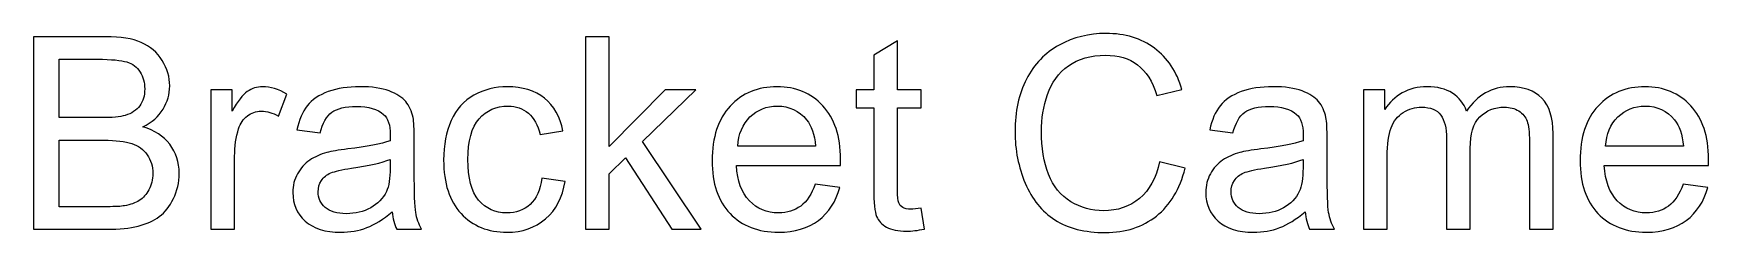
# Model space of a CAD drawing. Header units: centimetres. Extents: x -8.5 to 8.5, y -5.7 to 12.8.
# Drawn here: x -5.13 to 0.14, y 12.21 to 12.83 of the extents above; entities that cross this region are included whole.
import ezdxf

# ---------------------------------------------------------------- set-up
doc = ezdxf.new("R2010")
doc.units = ezdxf.units.CM
doc.header["$MEASUREMENT"] = 0
doc.layers.add('Visible', color=7, linetype='Continuous')

msp = doc.modelspace()

# ---------------------------------------------------------------- linework, layer by layer
at = {"layer": 'Visible', "color": 250}
for points, knots in [([(-5.12933, 12.21795), (-5.12933, 12.21795), (-5.12933, 12.82417), (-5.12933, 12.82417), (-5.12933, 12.82417), (-4.90186, 12.82417), (-4.90186, 12.82417), (-4.85558, 12.82417), (-4.81846, 12.8181), (-4.79038, 12.80582), (-4.76244, 12.79354), (-4.74057, 12.77464), (-4.72477, 12.74909), (-4.70882, 12.72369), (-4.70092, 12.69702), (-4.70092, 12.66908), (-4.70092, 12.64326), (-4.70797, 12.61885), (-4.72194, 12.59599), (-4.73591, 12.57313), (-4.75708, 12.55464), (-4.78544, 12.54053), (-4.74875, 12.52981), (-4.72053, 12.51146), (-4.70092, 12.4855), (-4.68116, 12.45967), (-4.67128, 12.42905), (-4.67128, 12.39378), (-4.67128, 12.36527), (-4.67735, 12.33888), (-4.68935, 12.31447), (-4.70134, 12.29006), (-4.71616, 12.27129), (-4.7338, 12.25803), (-4.75144, 12.2449), (-4.77359, 12.23488), (-4.80012, 12.22811), (-4.82679, 12.22134), (-4.85939, 12.21795), (-4.89805, 12.21795), (-4.89805, 12.21795), (-5.12933, 12.21795), (-5.12933, 12.21795)], [0, 0, 0, 0, 0.0714286, 0.0714286, 0.0714286, 0.1428571, 0.1428571, 0.1428571, 0.2142857, 0.2142857, 0.2142857, 0.2857143, 0.2857143, 0.2857143, 0.3571429, 0.3571429, 0.3571429, 0.4285714, 0.4285714, 0.4285714, 0.5, 0.5, 0.5, 0.5714286, 0.5714286, 0.5714286, 0.6428571, 0.6428571, 0.6428571, 0.7142857, 0.7142857, 0.7142857, 0.7857143, 0.7857143, 0.7857143, 0.8571429, 0.8571429, 0.8571429, 0.9285714, 0.9285714, 0.9285714, 1, 1, 1, 1]), ([(-3.39408, 12.21795), (-3.39408, 12.21795), (-3.39408, 12.82417), (-3.39408, 12.82417), (-3.39408, 12.82417), (-3.31957, 12.82417), (-3.31957, 12.82417), (-3.31957, 12.82417), (-3.31957, 12.47887), (-3.31957, 12.47887), (-3.31957, 12.47887), (-3.14346, 12.65737), (-3.14346, 12.65737), (-3.14346, 12.65737), (-3.04723, 12.65737), (-3.04723, 12.65737), (-3.04723, 12.65737), (-3.21487, 12.49411), (-3.21487, 12.49411), (-3.21487, 12.49411), (-3.03029, 12.21795), (-3.03029, 12.21795), (-3.03029, 12.21795), (-3.12201, 12.21795), (-3.12201, 12.21795), (-3.12201, 12.21795), (-3.26792, 12.44246), (-3.26792, 12.44246), (-3.26792, 12.44246), (-3.31957, 12.39222), (-3.31957, 12.39222), (-3.31957, 12.39222), (-3.31957, 12.21795), (-3.31957, 12.21795), (-3.31957, 12.21795), (-3.39408, 12.21795), (-3.39408, 12.21795)], [0, 0, 0, 0, 0.0833333, 0.0833333, 0.0833333, 0.1666667, 0.1666667, 0.1666667, 0.25, 0.25, 0.25, 0.3333333, 0.3333333, 0.3333333, 0.4166667, 0.4166667, 0.4166667, 0.5, 0.5, 0.5, 0.5833333, 0.5833333, 0.5833333, 0.6666667, 0.6666667, 0.6666667, 0.75, 0.75, 0.75, 0.8333333, 0.8333333, 0.8333333, 0.9166667, 0.9166667, 0.9166667, 1, 1, 1, 1]), ([(-2.33842, 12.28441), (-2.33842, 12.28441), (-2.32826, 12.21866), (-2.32826, 12.21866), (-2.34914, 12.21428), (-2.36791, 12.21202), (-2.38428, 12.21202), (-2.41123, 12.21202), (-2.43211, 12.21626), (-2.44707, 12.22486), (-2.46189, 12.23347), (-2.47233, 12.24462), (-2.4784, 12.25859), (-2.48447, 12.27256), (-2.48743, 12.30191), (-2.48743, 12.34664), (-2.48743, 12.34664), (-2.48743, 12.5998), (-2.48743, 12.5998), (-2.48743, 12.5998), (-2.54246, 12.5998), (-2.54246, 12.5998), (-2.54246, 12.5998), (-2.54246, 12.65737), (-2.54246, 12.65737), (-2.54246, 12.65737), (-2.48743, 12.65737), (-2.48743, 12.65737), (-2.48743, 12.65737), (-2.48743, 12.76603), (-2.48743, 12.76603), (-2.48743, 12.76603), (-2.41292, 12.81076), (-2.41292, 12.81076), (-2.41292, 12.81076), (-2.41292, 12.65737), (-2.41292, 12.65737), (-2.41292, 12.65737), (-2.33842, 12.65737), (-2.33842, 12.65737), (-2.33842, 12.65737), (-2.33842, 12.5998), (-2.33842, 12.5998), (-2.33842, 12.5998), (-2.41292, 12.5998), (-2.41292, 12.5998), (-2.41292, 12.5998), (-2.41292, 12.34241), (-2.41292, 12.34241), (-2.41292, 12.3211), (-2.41165, 12.30741), (-2.40897, 12.30135), (-2.40643, 12.29528), (-2.4022, 12.29048), (-2.39627, 12.28681), (-2.39034, 12.28328), (-2.38188, 12.28145), (-2.37087, 12.28145), (-2.36269, 12.28145), (-2.35182, 12.28244), (-2.33842, 12.28441)], [0, 0, 0, 0, 0.05, 0.05, 0.05, 0.1, 0.1, 0.1, 0.15, 0.15, 0.15, 0.2, 0.2, 0.2, 0.25, 0.25, 0.25, 0.3, 0.3, 0.3, 0.35, 0.35, 0.35, 0.4, 0.4, 0.4, 0.45, 0.45, 0.45, 0.5, 0.5, 0.5, 0.55, 0.55, 0.55, 0.6, 0.6, 0.6, 0.65, 0.65, 0.65, 0.7, 0.7, 0.7, 0.75, 0.75, 0.75, 0.8, 0.8, 0.8, 0.85, 0.85, 0.85, 0.9, 0.9, 0.9, 0.95, 0.95, 0.95, 1, 1, 1, 1]), ([(-1.58855, 12.43061), (-1.58855, 12.43061), (-1.50812, 12.41029), (-1.50812, 12.41029), (-1.52491, 12.34439), (-1.55511, 12.29429), (-1.59871, 12.25972), (-1.64232, 12.22515), (-1.69566, 12.20779), (-1.75874, 12.20779), (-1.82393, 12.20779), (-1.87699, 12.22105), (-1.91791, 12.24772), (-1.95883, 12.27425), (-1.98988, 12.31278), (-2.01118, 12.36315), (-2.03249, 12.41367), (-2.04322, 12.46772), (-2.04322, 12.52557), (-2.04322, 12.58865), (-2.03122, 12.64368), (-2.00709, 12.69067), (-1.98296, 12.73766), (-1.94867, 12.77337), (-1.90422, 12.79778), (-1.85977, 12.82219), (-1.81081, 12.83433), (-1.75747, 12.83433), (-1.69679, 12.83433), (-1.64585, 12.81894), (-1.60464, 12.78804), (-1.5633, 12.75714), (-1.53451, 12.71382), (-1.51828, 12.65794), (-1.51828, 12.65794), (-1.59702, 12.63931), (-1.59702, 12.63931), (-1.61099, 12.68334), (-1.63145, 12.71551), (-1.65812, 12.73555), (-1.68479, 12.75573), (-1.71838, 12.76575), (-1.75888, 12.76575), (-1.8053, 12.76575), (-1.84425, 12.7546), (-1.87543, 12.7323), (-1.90662, 12.71001), (-1.92863, 12.67995), (-1.94119, 12.64241), (-1.95389, 12.60474), (-1.96024, 12.56593), (-1.96024, 12.526), (-1.96024, 12.47449), (-1.95276, 12.42948), (-1.93781, 12.39109), (-1.92285, 12.35257), (-1.89956, 12.32392), (-1.86796, 12.30487), (-1.83635, 12.28582), (-1.8022, 12.27637), (-1.76537, 12.27637), (-1.72049, 12.27637), (-1.68268, 12.28935), (-1.65163, 12.31518), (-1.62059, 12.34114), (-1.59956, 12.37952), (-1.58855, 12.43061)], [0, 0, 0, 0, 0.0454545, 0.0454545, 0.0454545, 0.0909091, 0.0909091, 0.0909091, 0.1363636, 0.1363636, 0.1363636, 0.1818182, 0.1818182, 0.1818182, 0.2272727, 0.2272727, 0.2272727, 0.2727273, 0.2727273, 0.2727273, 0.3181818, 0.3181818, 0.3181818, 0.3636364, 0.3636364, 0.3636364, 0.4090909, 0.4090909, 0.4090909, 0.4545455, 0.4545455, 0.4545455, 0.5, 0.5, 0.5, 0.5454545, 0.5454545, 0.5454545, 0.5909091, 0.5909091, 0.5909091, 0.6363636, 0.6363636, 0.6363636, 0.6818182, 0.6818182, 0.6818182, 0.7272727, 0.7272727, 0.7272727, 0.7727273, 0.7727273, 0.7727273, 0.8181818, 0.8181818, 0.8181818, 0.8636364, 0.8636364, 0.8636364, 0.9090909, 0.9090909, 0.9090909, 0.9545455, 0.9545455, 0.9545455, 1, 1, 1, 1]), ([(-5.0489, 12.56932), (-5.0489, 12.56932), (-4.91781, 12.56932), (-4.91781, 12.56932), (-4.88225, 12.56932), (-4.85671, 12.57172), (-4.84132, 12.57637), (-4.82086, 12.58244), (-4.80548, 12.5926), (-4.79518, 12.60671), (-4.78488, 12.62082), (-4.77966, 12.63846), (-4.77966, 12.65977), (-4.77966, 12.67995), (-4.78446, 12.69773), (-4.79419, 12.71297), (-4.80379, 12.72835), (-4.81762, 12.73893), (-4.83554, 12.74458), (-4.85346, 12.75022), (-4.88422, 12.75305), (-4.92768, 12.75305), (-4.92768, 12.75305), (-5.0489, 12.75305), (-5.0489, 12.75305), (-5.0489, 12.75305), (-5.0489, 12.56932), (-5.0489, 12.56932)], [0, 0, 0, 0, 0.1111111, 0.1111111, 0.1111111, 0.2222222, 0.2222222, 0.2222222, 0.3333333, 0.3333333, 0.3333333, 0.4444444, 0.4444444, 0.4444444, 0.5555556, 0.5555556, 0.5555556, 0.6666667, 0.6666667, 0.6666667, 0.7777778, 0.7777778, 0.7777778, 0.8888889, 0.8888889, 0.8888889, 1, 1, 1, 1]), ([(-4.57138, 12.21795), (-4.57138, 12.21795), (-4.57138, 12.65737), (-4.57138, 12.65737), (-4.57138, 12.65737), (-4.50449, 12.65737), (-4.50449, 12.65737), (-4.50449, 12.65737), (-4.50449, 12.59006), (-4.50449, 12.59006), (-4.48742, 12.62125), (-4.47161, 12.64185), (-4.45708, 12.65173), (-4.44254, 12.66175), (-4.4266, 12.66669), (-4.40924, 12.66669), (-4.38412, 12.66669), (-4.35858, 12.65878), (-4.33262, 12.64312), (-4.33262, 12.64312), (-4.35914, 12.5744), (-4.35914, 12.5744), (-4.37721, 12.58456), (-4.39527, 12.58964), (-4.41333, 12.58964), (-4.42956, 12.58964), (-4.44409, 12.5847), (-4.45693, 12.57496), (-4.46978, 12.56523), (-4.47895, 12.55168), (-4.48445, 12.53432), (-4.49278, 12.50793), (-4.49687, 12.47901), (-4.49687, 12.44754), (-4.49687, 12.44754), (-4.49687, 12.21795), (-4.49687, 12.21795), (-4.49687, 12.21795), (-4.57138, 12.21795), (-4.57138, 12.21795)], [0, 0, 0, 0, 0.0769231, 0.0769231, 0.0769231, 0.1538462, 0.1538462, 0.1538462, 0.2307692, 0.2307692, 0.2307692, 0.3076923, 0.3076923, 0.3076923, 0.3846154, 0.3846154, 0.3846154, 0.4615385, 0.4615385, 0.4615385, 0.5384615, 0.5384615, 0.5384615, 0.6153846, 0.6153846, 0.6153846, 0.6923077, 0.6923077, 0.6923077, 0.7692308, 0.7692308, 0.7692308, 0.8461538, 0.8461538, 0.8461538, 0.9230769, 0.9230769, 0.9230769, 1, 1, 1, 1]), ([(-4.00157, 12.27298), (-4.02923, 12.24942), (-4.0559, 12.23291), (-4.08144, 12.22317), (-4.10698, 12.21343), (-4.13435, 12.20864), (-4.16371, 12.20864), (-4.21197, 12.20864), (-4.24908, 12.22035), (-4.27504, 12.24391), (-4.30101, 12.26734), (-4.31399, 12.2974), (-4.31399, 12.33394), (-4.31399, 12.35539), (-4.30905, 12.37501), (-4.29931, 12.39279), (-4.28944, 12.41057), (-4.2766, 12.42468), (-4.26079, 12.4354), (-4.24485, 12.44613), (-4.22707, 12.45431), (-4.20717, 12.45982), (-4.19249, 12.46363), (-4.17034, 12.46729), (-4.14085, 12.47096), (-4.08073, 12.47802), (-4.03628, 12.48663), (-4.00792, 12.4965), (-4.00764, 12.50666), (-4.0075, 12.51316), (-4.0075, 12.51584), (-4.0075, 12.54603), (-4.01455, 12.56734), (-4.02866, 12.57976), (-4.04771, 12.59655), (-4.07608, 12.60488), (-4.11361, 12.60488), (-4.14875, 12.60488), (-4.17471, 12.59867), (-4.19136, 12.58639), (-4.20816, 12.57412), (-4.22043, 12.55238), (-4.22848, 12.52106), (-4.22848, 12.52106), (-4.30129, 12.53122), (-4.30129, 12.53122), (-4.29466, 12.5624), (-4.28379, 12.58766), (-4.26855, 12.60685), (-4.25331, 12.62604), (-4.2313, 12.64072), (-4.20251, 12.65116), (-4.17387, 12.66146), (-4.14042, 12.66669), (-4.1026, 12.66669), (-4.06507, 12.66669), (-4.03445, 12.66231), (-4.01088, 12.65342), (-3.98746, 12.64453), (-3.9701, 12.63352), (-3.95909, 12.62012), (-3.94809, 12.60671), (-3.94033, 12.58978), (-3.93581, 12.56932), (-3.93341, 12.55662), (-3.93214, 12.53376), (-3.93214, 12.50088), (-3.93214, 12.50088), (-3.93214, 12.4021), (-3.93214, 12.4021), (-3.93214, 12.3331), (-3.93059, 12.28949), (-3.92749, 12.27101), (-3.92452, 12.25252), (-3.91831, 12.23488), (-3.90928, 12.21795), (-3.90928, 12.21795), (-3.98718, 12.21795), (-3.98718, 12.21795), (-3.99465, 12.23361), (-3.99945, 12.25196), (-4.00157, 12.27298)], [0, 0, 0, 0, 0.037037, 0.037037, 0.037037, 0.0740741, 0.0740741, 0.0740741, 0.1111111, 0.1111111, 0.1111111, 0.1481481, 0.1481481, 0.1481481, 0.1851852, 0.1851852, 0.1851852, 0.2222222, 0.2222222, 0.2222222, 0.2592593, 0.2592593, 0.2592593, 0.2962963, 0.2962963, 0.2962963, 0.3333333, 0.3333333, 0.3333333, 0.3703704, 0.3703704, 0.3703704, 0.4074074, 0.4074074, 0.4074074, 0.4444444, 0.4444444, 0.4444444, 0.4814815, 0.4814815, 0.4814815, 0.5185185, 0.5185185, 0.5185185, 0.5555556, 0.5555556, 0.5555556, 0.5925926, 0.5925926, 0.5925926, 0.6296296, 0.6296296, 0.6296296, 0.6666667, 0.6666667, 0.6666667, 0.7037037, 0.7037037, 0.7037037, 0.7407407, 0.7407407, 0.7407407, 0.7777778, 0.7777778, 0.7777778, 0.8148148, 0.8148148, 0.8148148, 0.8518519, 0.8518519, 0.8518519, 0.8888889, 0.8888889, 0.8888889, 0.9259259, 0.9259259, 0.9259259, 0.962963, 0.962963, 0.962963, 1, 1, 1, 1]), ([(-3.53068, 12.37882), (-3.53068, 12.37882), (-3.45787, 12.36866), (-3.45787, 12.36866), (-3.46591, 12.31856), (-3.48623, 12.27947), (-3.51911, 12.25111), (-3.55199, 12.22275), (-3.59249, 12.20864), (-3.64032, 12.20864), (-3.70029, 12.20864), (-3.74856, 12.22825), (-3.78496, 12.26748), (-3.82151, 12.30671), (-3.83971, 12.36287), (-3.83971, 12.43597), (-3.83971, 12.48338), (-3.83181, 12.52473), (-3.81615, 12.56029), (-3.80048, 12.59571), (-3.77664, 12.62238), (-3.74446, 12.64001), (-3.71243, 12.6578), (-3.67758, 12.66669), (-3.63976, 12.66669), (-3.5922, 12.66669), (-3.55312, 12.65469), (-3.52292, 12.63056), (-3.49258, 12.60643), (-3.47311, 12.57214), (-3.46464, 12.52783), (-3.46464, 12.52783), (-3.53661, 12.51682), (-3.53661, 12.51682), (-3.54352, 12.54632), (-3.55566, 12.56847), (-3.57329, 12.58343), (-3.59079, 12.59825), (-3.61196, 12.60572), (-3.63679, 12.60572), (-3.67433, 12.60572), (-3.70481, 12.59232), (-3.72838, 12.56551), (-3.7518, 12.53856), (-3.76351, 12.49622), (-3.76351, 12.43808), (-3.76351, 12.3791), (-3.75222, 12.33634), (-3.72965, 12.30967), (-3.70693, 12.283), (-3.67743, 12.2696), (-3.64117, 12.2696), (-3.61182, 12.2696), (-3.58741, 12.27849), (-3.56793, 12.29641), (-3.54832, 12.31419), (-3.5359, 12.3417), (-3.53068, 12.37882)], [0, 0, 0, 0, 0.0526316, 0.0526316, 0.0526316, 0.1052632, 0.1052632, 0.1052632, 0.1578947, 0.1578947, 0.1578947, 0.2105263, 0.2105263, 0.2105263, 0.2631579, 0.2631579, 0.2631579, 0.3157895, 0.3157895, 0.3157895, 0.3684211, 0.3684211, 0.3684211, 0.4210526, 0.4210526, 0.4210526, 0.4736842, 0.4736842, 0.4736842, 0.5263158, 0.5263158, 0.5263158, 0.5789474, 0.5789474, 0.5789474, 0.6315789, 0.6315789, 0.6315789, 0.6842105, 0.6842105, 0.6842105, 0.7368421, 0.7368421, 0.7368421, 0.7894737, 0.7894737, 0.7894737, 0.8421053, 0.8421053, 0.8421053, 0.8947368, 0.8947368, 0.8947368, 0.9473684, 0.9473684, 0.9473684, 1, 1, 1, 1]), ([(-2.6713, 12.36019), (-2.6713, 12.36019), (-2.59425, 12.35003), (-2.59425, 12.35003), (-2.60625, 12.3053), (-2.62868, 12.27044), (-2.66142, 12.24575), (-2.69416, 12.22105), (-2.73593, 12.20864), (-2.78687, 12.20864), (-2.85093, 12.20864), (-2.90173, 12.22839), (-2.93927, 12.2679), (-2.97681, 12.30727), (-2.99557, 12.36273), (-2.99557, 12.43399), (-2.99557, 12.50765), (-2.97666, 12.56494), (-2.93871, 12.60558), (-2.90075, 12.64637), (-2.8515, 12.66669), (-2.79096, 12.66669), (-2.7324, 12.66669), (-2.68456, 12.64679), (-2.64745, 12.60685), (-2.61034, 12.56692), (-2.59171, 12.51076), (-2.59171, 12.43837), (-2.59171, 12.43399), (-2.59185, 12.42736), (-2.59213, 12.41861), (-2.59213, 12.41861), (-2.91937, 12.41861), (-2.91937, 12.41861), (-2.91655, 12.37049), (-2.903, 12.33352), (-2.87845, 12.30798), (-2.85404, 12.28244), (-2.82342, 12.2696), (-2.78687, 12.2696), (-2.75963, 12.2696), (-2.73635, 12.27679), (-2.71716, 12.29119), (-2.69783, 12.30558), (-2.68259, 12.32858), (-2.6713, 12.36019)], [0, 0, 0, 0, 0.0666667, 0.0666667, 0.0666667, 0.1333333, 0.1333333, 0.1333333, 0.2, 0.2, 0.2, 0.2666667, 0.2666667, 0.2666667, 0.3333333, 0.3333333, 0.3333333, 0.4, 0.4, 0.4, 0.4666667, 0.4666667, 0.4666667, 0.5333333, 0.5333333, 0.5333333, 0.6, 0.6, 0.6, 0.6666667, 0.6666667, 0.6666667, 0.7333333, 0.7333333, 0.7333333, 0.8, 0.8, 0.8, 0.8666667, 0.8666667, 0.8666667, 0.9333333, 0.9333333, 0.9333333, 1, 1, 1, 1]), ([(-1.13121, 12.27298), (-1.15887, 12.24942), (-1.18554, 12.23291), (-1.21108, 12.22317), (-1.23662, 12.21343), (-1.26399, 12.20864), (-1.29335, 12.20864), (-1.34161, 12.20864), (-1.37872, 12.22035), (-1.40468, 12.24391), (-1.43065, 12.26734), (-1.44363, 12.2974), (-1.44363, 12.33394), (-1.44363, 12.35539), (-1.43869, 12.37501), (-1.42895, 12.39279), (-1.41908, 12.41057), (-1.40624, 12.42468), (-1.39043, 12.4354), (-1.37449, 12.44613), (-1.35671, 12.45431), (-1.33681, 12.45982), (-1.32213, 12.46363), (-1.29998, 12.46729), (-1.27049, 12.47096), (-1.21037, 12.47802), (-1.16592, 12.48663), (-1.13756, 12.4965), (-1.13728, 12.50666), (-1.13714, 12.51316), (-1.13714, 12.51584), (-1.13714, 12.54603), (-1.14419, 12.56734), (-1.1583, 12.57976), (-1.17735, 12.59655), (-1.20572, 12.60488), (-1.24325, 12.60488), (-1.27839, 12.60488), (-1.30435, 12.59867), (-1.321, 12.58639), (-1.3378, 12.57412), (-1.35007, 12.55238), (-1.35812, 12.52106), (-1.35812, 12.52106), (-1.43093, 12.53122), (-1.43093, 12.53122), (-1.4243, 12.5624), (-1.41343, 12.58766), (-1.39819, 12.60685), (-1.38295, 12.62604), (-1.36094, 12.64072), (-1.33215, 12.65116), (-1.30351, 12.66146), (-1.27006, 12.66669), (-1.23224, 12.66669), (-1.19471, 12.66669), (-1.16409, 12.66231), (-1.14052, 12.65342), (-1.1171, 12.64453), (-1.09974, 12.63352), (-1.08873, 12.62012), (-1.07773, 12.60671), (-1.06997, 12.58978), (-1.06545, 12.56932), (-1.06305, 12.55662), (-1.06178, 12.53376), (-1.06178, 12.50088), (-1.06178, 12.50088), (-1.06178, 12.4021), (-1.06178, 12.4021), (-1.06178, 12.3331), (-1.06023, 12.28949), (-1.05713, 12.27101), (-1.05416, 12.25252), (-1.04795, 12.23488), (-1.03892, 12.21795), (-1.03892, 12.21795), (-1.11682, 12.21795), (-1.11682, 12.21795), (-1.12429, 12.23361), (-1.12909, 12.25196), (-1.13121, 12.27298)], [0, 0, 0, 0, 0.037037, 0.037037, 0.037037, 0.0740741, 0.0740741, 0.0740741, 0.1111111, 0.1111111, 0.1111111, 0.1481481, 0.1481481, 0.1481481, 0.1851852, 0.1851852, 0.1851852, 0.2222222, 0.2222222, 0.2222222, 0.2592593, 0.2592593, 0.2592593, 0.2962963, 0.2962963, 0.2962963, 0.3333333, 0.3333333, 0.3333333, 0.3703704, 0.3703704, 0.3703704, 0.4074074, 0.4074074, 0.4074074, 0.4444444, 0.4444444, 0.4444444, 0.4814815, 0.4814815, 0.4814815, 0.5185185, 0.5185185, 0.5185185, 0.5555556, 0.5555556, 0.5555556, 0.5925926, 0.5925926, 0.5925926, 0.6296296, 0.6296296, 0.6296296, 0.6666667, 0.6666667, 0.6666667, 0.7037037, 0.7037037, 0.7037037, 0.7407407, 0.7407407, 0.7407407, 0.7777778, 0.7777778, 0.7777778, 0.8148148, 0.8148148, 0.8148148, 0.8518519, 0.8518519, 0.8518519, 0.8888889, 0.8888889, 0.8888889, 0.9259259, 0.9259259, 0.9259259, 0.962963, 0.962963, 0.962963, 1, 1, 1, 1]), ([(-0.94734, 12.21795), (-0.94734, 12.21795), (-0.94734, 12.65737), (-0.94734, 12.65737), (-0.94734, 12.65737), (-0.88045, 12.65737), (-0.88045, 12.65737), (-0.88045, 12.65737), (-0.88045, 12.59528), (-0.88045, 12.59528), (-0.86677, 12.61673), (-0.84842, 12.63409), (-0.82556, 12.64707), (-0.8027, 12.66019), (-0.77674, 12.66669), (-0.74753, 12.66669), (-0.71507, 12.66669), (-0.6884, 12.65991), (-0.66766, 12.64651), (-0.64691, 12.63296), (-0.63224, 12.61419), (-0.62377, 12.58992), (-0.58878, 12.64114), (-0.54348, 12.66669), (-0.4876, 12.66669), (-0.44385, 12.66669), (-0.41013, 12.65469), (-0.3867, 12.63056), (-0.36314, 12.60643), (-0.35128, 12.56932), (-0.35128, 12.51922), (-0.35128, 12.51922), (-0.35128, 12.21795), (-0.35128, 12.21795), (-0.35128, 12.21795), (-0.42579, 12.21795), (-0.42579, 12.21795), (-0.42579, 12.21795), (-0.42579, 12.49453), (-0.42579, 12.49453), (-0.42579, 12.52416), (-0.42833, 12.54561), (-0.43313, 12.55873), (-0.43793, 12.57186), (-0.44668, 12.5823), (-0.45952, 12.59034), (-0.47222, 12.59839), (-0.48717, 12.60234), (-0.50425, 12.60234), (-0.53529, 12.60234), (-0.56098, 12.59204), (-0.58144, 12.57158), (-0.6019, 12.55097), (-0.61206, 12.51809), (-0.61206, 12.47294), (-0.61206, 12.47294), (-0.61206, 12.21795), (-0.61206, 12.21795), (-0.61206, 12.21795), (-0.68657, 12.21795), (-0.68657, 12.21795), (-0.68657, 12.21795), (-0.68657, 12.50314), (-0.68657, 12.50314), (-0.68657, 12.53616), (-0.69263, 12.56099), (-0.70477, 12.5775), (-0.7169, 12.59401), (-0.7368, 12.60234), (-0.76432, 12.60234), (-0.7852, 12.60234), (-0.80453, 12.59683), (-0.82231, 12.58583), (-0.84009, 12.57482), (-0.85294, 12.55873), (-0.86098, 12.53743), (-0.86888, 12.51626), (-0.87283, 12.48564), (-0.87283, 12.4457), (-0.87283, 12.4457), (-0.87283, 12.21795), (-0.87283, 12.21795), (-0.87283, 12.21795), (-0.94734, 12.21795), (-0.94734, 12.21795)], [0, 0, 0, 0, 0.0357143, 0.0357143, 0.0357143, 0.0714286, 0.0714286, 0.0714286, 0.1071429, 0.1071429, 0.1071429, 0.1428571, 0.1428571, 0.1428571, 0.1785714, 0.1785714, 0.1785714, 0.2142857, 0.2142857, 0.2142857, 0.25, 0.25, 0.25, 0.2857143, 0.2857143, 0.2857143, 0.3214286, 0.3214286, 0.3214286, 0.3571429, 0.3571429, 0.3571429, 0.3928571, 0.3928571, 0.3928571, 0.4285714, 0.4285714, 0.4285714, 0.4642857, 0.4642857, 0.4642857, 0.5, 0.5, 0.5, 0.5357143, 0.5357143, 0.5357143, 0.5714286, 0.5714286, 0.5714286, 0.6071429, 0.6071429, 0.6071429, 0.6428571, 0.6428571, 0.6428571, 0.6785714, 0.6785714, 0.6785714, 0.7142857, 0.7142857, 0.7142857, 0.75, 0.75, 0.75, 0.7857143, 0.7857143, 0.7857143, 0.8214286, 0.8214286, 0.8214286, 0.8571429, 0.8571429, 0.8571429, 0.8928571, 0.8928571, 0.8928571, 0.9285714, 0.9285714, 0.9285714, 0.9642857, 0.9642857, 0.9642857, 1, 1, 1, 1]), ([(0.05766, 12.36019), (0.05766, 12.36019), (0.13471, 12.35003), (0.13471, 12.35003), (0.12271, 12.3053), (0.10028, 12.27044), (0.06754, 12.24575), (0.0348, 12.22105), (-0.00697, 12.20864), (-0.05791, 12.20864), (-0.12197, 12.20864), (-0.17277, 12.22839), (-0.21031, 12.2679), (-0.24785, 12.30727), (-0.26661, 12.36273), (-0.26661, 12.43399), (-0.26661, 12.50765), (-0.2477, 12.56494), (-0.20975, 12.60558), (-0.17179, 12.64637), (-0.12254, 12.66669), (-0.062, 12.66669), (-0.00344, 12.66669), (0.0444, 12.64679), (0.08151, 12.60685), (0.11862, 12.56692), (0.13725, 12.51076), (0.13725, 12.43837), (0.13725, 12.43399), (0.13711, 12.42736), (0.13683, 12.41861), (0.13683, 12.41861), (-0.19041, 12.41861), (-0.19041, 12.41861), (-0.18759, 12.37049), (-0.17404, 12.33352), (-0.14949, 12.30798), (-0.12508, 12.28244), (-0.09446, 12.2696), (-0.05791, 12.2696), (-0.03067, 12.2696), (-0.00739, 12.27679), (0.0118, 12.29119), (0.03113, 12.30558), (0.04637, 12.32858), (0.05766, 12.36019)], [0, 0, 0, 0, 0.0666667, 0.0666667, 0.0666667, 0.1333333, 0.1333333, 0.1333333, 0.2, 0.2, 0.2, 0.2666667, 0.2666667, 0.2666667, 0.3333333, 0.3333333, 0.3333333, 0.4, 0.4, 0.4, 0.4666667, 0.4666667, 0.4666667, 0.5333333, 0.5333333, 0.5333333, 0.6, 0.6, 0.6, 0.6666667, 0.6666667, 0.6666667, 0.7333333, 0.7333333, 0.7333333, 0.8, 0.8, 0.8, 0.8666667, 0.8666667, 0.8666667, 0.9333333, 0.9333333, 0.9333333, 1, 1, 1, 1]), ([(-2.91514, 12.47957), (-2.91514, 12.47957), (-2.67045, 12.47957), (-2.67045, 12.47957), (-2.6737, 12.51654), (-2.68315, 12.5442), (-2.69853, 12.56269), (-2.7221, 12.59133), (-2.75286, 12.60572), (-2.79054, 12.60572), (-2.82469, 12.60572), (-2.85333, 12.59429), (-2.87662, 12.57143), (-2.89976, 12.54857), (-2.9126, 12.51795), (-2.91514, 12.47957)], [0, 0, 0, 0, 0.2, 0.2, 0.2, 0.4, 0.4, 0.4, 0.6, 0.6, 0.6, 0.8, 0.8, 0.8, 1, 1, 1, 1]), ([(-0.18618, 12.47957), (-0.18618, 12.47957), (0.05851, 12.47957), (0.05851, 12.47957), (0.05526, 12.51654), (0.04581, 12.5442), (0.03043, 12.56269), (0.00686, 12.59133), (-0.0239, 12.60572), (-0.06158, 12.60572), (-0.09573, 12.60572), (-0.12437, 12.59429), (-0.14766, 12.57143), (-0.1708, 12.54857), (-0.18364, 12.51795), (-0.18618, 12.47957)], [0, 0, 0, 0, 0.2, 0.2, 0.2, 0.4, 0.4, 0.4, 0.6, 0.6, 0.6, 0.8, 0.8, 0.8, 1, 1, 1, 1]), ([(-5.0489, 12.28907), (-5.0489, 12.28907), (-4.89791, 12.28907), (-4.89791, 12.28907), (-4.87195, 12.28907), (-4.85374, 12.29006), (-4.84316, 12.29203), (-4.82481, 12.29528), (-4.80929, 12.30078), (-4.79687, 12.30854), (-4.78446, 12.3163), (-4.7743, 12.32759), (-4.76625, 12.34241), (-4.75821, 12.35723), (-4.75426, 12.3743), (-4.75426, 12.39363), (-4.75426, 12.41635), (-4.76004, 12.43597), (-4.77176, 12.45276), (-4.78333, 12.46955), (-4.79941, 12.48126), (-4.82002, 12.48804), (-4.84048, 12.49481), (-4.87011, 12.4982), (-4.90863, 12.4982), (-4.90863, 12.4982), (-5.0489, 12.4982), (-5.0489, 12.4982), (-5.0489, 12.4982), (-5.0489, 12.28907), (-5.0489, 12.28907)], [0, 0, 0, 0, 0.1, 0.1, 0.1, 0.2, 0.2, 0.2, 0.3, 0.3, 0.3, 0.4, 0.4, 0.4, 0.5, 0.5, 0.5, 0.6, 0.6, 0.6, 0.7, 0.7, 0.7, 0.8, 0.8, 0.8, 0.9, 0.9, 0.9, 1, 1, 1, 1]), ([(-4.0075, 12.43808), (-4.03459, 12.42708), (-4.07523, 12.41776), (-4.12942, 12.41014), (-4.16018, 12.40577), (-4.18191, 12.40083), (-4.19461, 12.39533), (-4.20731, 12.38982), (-4.21705, 12.38178), (-4.22396, 12.37134), (-4.23088, 12.36076), (-4.2344, 12.34904), (-4.2344, 12.33606), (-4.2344, 12.31645), (-4.22692, 12.29994), (-4.21183, 12.28681), (-4.19673, 12.27369), (-4.17471, 12.26706), (-4.14578, 12.26706), (-4.11714, 12.26706), (-4.0916, 12.27327), (-4.06916, 12.28582), (-4.04687, 12.29824), (-4.03036, 12.31532), (-4.01991, 12.33691), (-4.01187, 12.3537), (-4.00792, 12.37839), (-4.00792, 12.41099), (-4.00792, 12.41099), (-4.0075, 12.43808), (-4.0075, 12.43808)], [0, 0, 0, 0, 0.1, 0.1, 0.1, 0.2, 0.2, 0.2, 0.3, 0.3, 0.3, 0.4, 0.4, 0.4, 0.5, 0.5, 0.5, 0.6, 0.6, 0.6, 0.7, 0.7, 0.7, 0.8, 0.8, 0.8, 0.9, 0.9, 0.9, 1, 1, 1, 1]), ([(-1.13714, 12.43808), (-1.16423, 12.42708), (-1.20487, 12.41776), (-1.25906, 12.41014), (-1.28982, 12.40577), (-1.31155, 12.40083), (-1.32425, 12.39533), (-1.33695, 12.38982), (-1.34669, 12.38178), (-1.3536, 12.37134), (-1.36052, 12.36076), (-1.36404, 12.34904), (-1.36404, 12.33606), (-1.36404, 12.31645), (-1.35656, 12.29994), (-1.34147, 12.28681), (-1.32637, 12.27369), (-1.30435, 12.26706), (-1.27542, 12.26706), (-1.24678, 12.26706), (-1.22124, 12.27327), (-1.1988, 12.28582), (-1.17651, 12.29824), (-1.16, 12.31532), (-1.14955, 12.33691), (-1.14151, 12.3537), (-1.13756, 12.37839), (-1.13756, 12.41099), (-1.13756, 12.41099), (-1.13714, 12.43808), (-1.13714, 12.43808)], [0, 0, 0, 0, 0.1, 0.1, 0.1, 0.2, 0.2, 0.2, 0.3, 0.3, 0.3, 0.4, 0.4, 0.4, 0.5, 0.5, 0.5, 0.6, 0.6, 0.6, 0.7, 0.7, 0.7, 0.8, 0.8, 0.8, 0.9, 0.9, 0.9, 1, 1, 1, 1])]:
    msp.add_open_spline(points, degree=3, knots=knots, dxfattribs=at)

doc.saveas('drawing.dxf')
